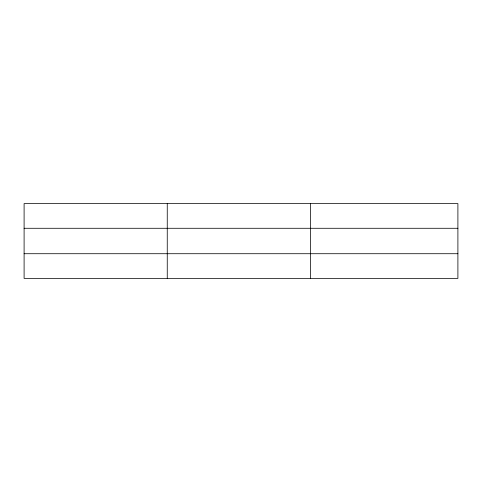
<?xml version="1.0" encoding="UTF-8"?>
<svg xmlns="http://www.w3.org/2000/svg" width="482" height="482" viewBox="0 0 482 482"><rect width="100%" height="100%" fill="white"/><g stroke="black" fill="none" stroke-linecap="round" stroke-linejoin="round"><path stroke-width="0.72" d="M167.254 203.597L167.254 278.403M310.408 203.597L310.408 278.403M457.9 228.281L457.9 203.597L24.1 203.597L24.1 278.403L457.9 278.403L457.9 228.281L24.1 228.281M24.1 253.719L457.9 253.719"/></g></svg>
